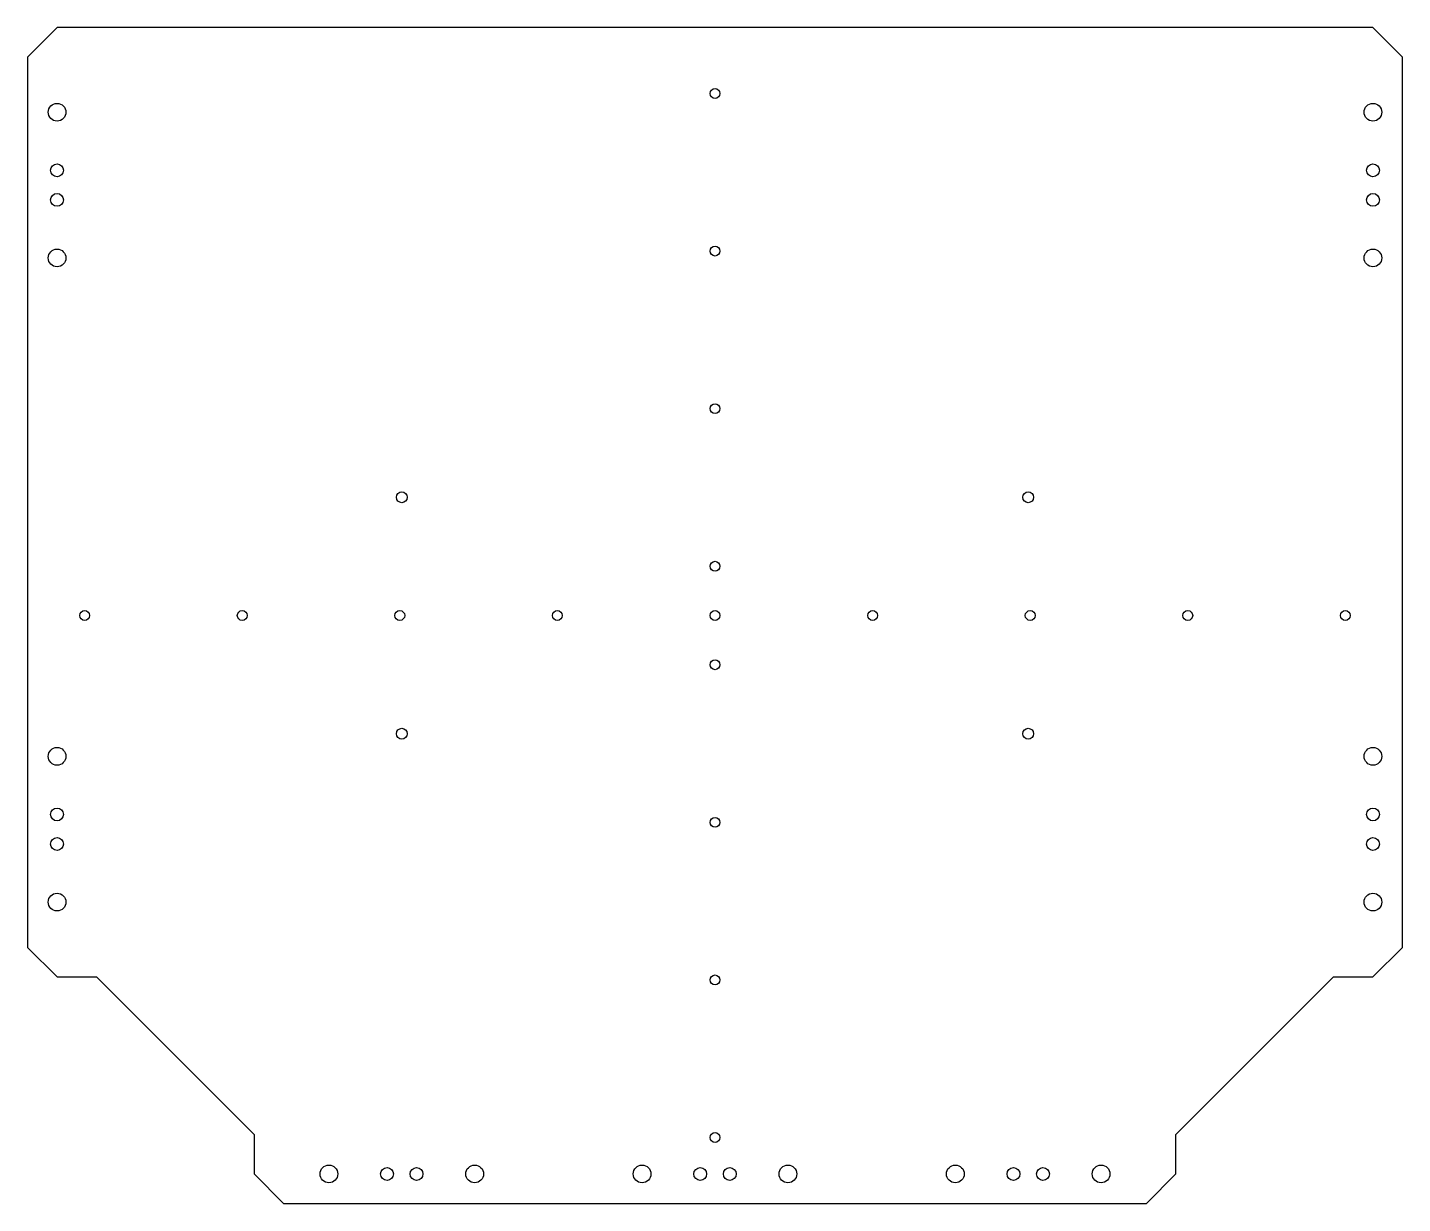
# Model space of a CAD drawing. Header units: millimetres. Extents: x 0 to 698, y -597 to 0.
import ezdxf

# ---------------------------------------------------------------- set-up
doc = ezdxf.new("R2010")
doc.units = ezdxf.units.MM

msp = doc.modelspace()

# ---------------------------------------------------------------- linework, layer by layer
msp.add_lwpolyline([(683, -482), (698, -467), (698, -15), (683, 0), (15, 0), (0, -15), (0, -467), (15, -482), (35, -482), (115, -562), (115, -582), (130, -597), (568, -597), (583, -582), (583, -562), (663, -482)], close=True)
for centre, radius in [((349, -33.5), 2.5), ((15, -43), 4.5), ((683, -43), 4.5), ((15, -72.5), 3.25), ((683, -72.5), 3.25), ((15, -87.5), 3.25), ((683, -87.5), 3.25), ((349, -113.5), 2.5), ((15, -117), 4.5), ((683, -117), 4.5), ((349, -193.5), 2.5), ((190, -238.5), 2.75), ((508, -238.5), 2.75), ((349, -273.5), 2.5), ((29, -298.5), 2.5), ((109, -298.5), 2.5), ((189, -298.5), 2.5), ((269, -298.5), 2.5), ((349, -298.5), 2.5), ((429, -298.5), 2.5), ((509, -298.5), 2.5), ((589, -298.5), 2.5), ((669, -298.5), 2.5), ((349, -323.5), 2.5), ((190, -358.5), 2.75), ((508, -358.5), 2.75), ((15, -370), 4.5), ((683, -370), 4.5), ((15, -399.5), 3.25), ((683, -399.5), 3.25), ((349, -403.5), 2.5), ((15, -414.5), 3.25), ((683, -414.5), 3.25), ((15, -444), 4.5), ((683, -444), 4.5), ((349, -483.5), 2.5), ((349, -563.5), 2.5), ((153, -582), 4.5), ((182.5, -582), 3.25), ((197.5, -582), 3.25), ((227, -582), 4.5), ((312, -582), 4.5), ((341.5, -582), 3.25), ((356.5, -582), 3.25), ((386, -582), 4.5), ((471, -582), 4.5), ((500.5, -582), 3.25), ((515.5, -582), 3.25), ((545, -582), 4.5)]:
    msp.add_circle(centre, radius)

doc.saveas('drawing.dxf')
